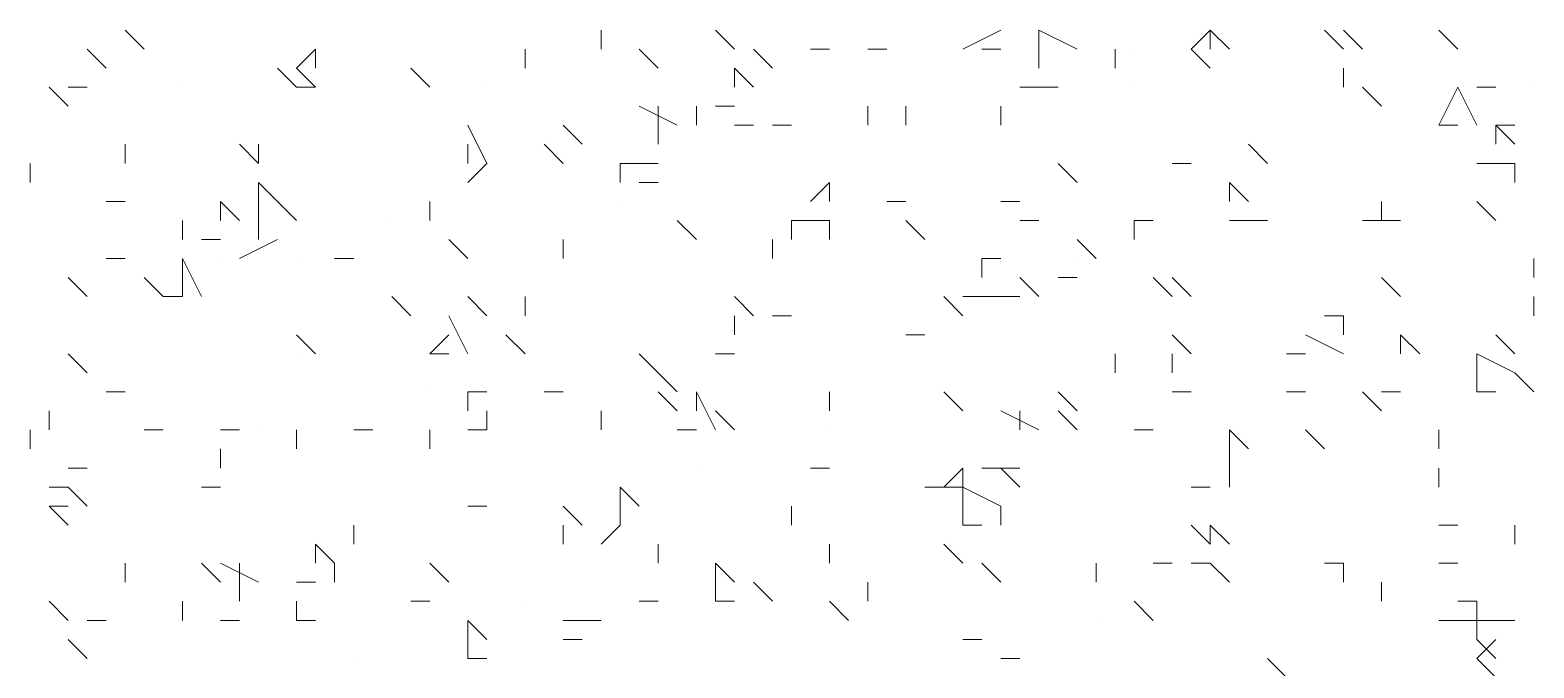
# Model space of a CAD drawing. Header units: millimetres. Extents: x 2928 to 3112, y 1220 to 1280.
# Drawn here: x 3000.9122 to 3001.1755, y 1265.5323 to 1265.644 of the extents above; entities that cross this region are included whole.
import ezdxf

# ---------------------------------------------------------------- set-up
doc = ezdxf.new("R2010")
doc.units = ezdxf.units.MM

msp = doc.modelspace()

# ---------------------------------------------------------------- linework, layer by layer
at = {"color": 92, "linetype": 'Continuous', "lineweight": 5, "true_color": 0x00b800}
for points in [[(3000.93217, 1265.64064), (3000.92884, 1265.64397), (3000.92884, 1265.64397)], [(3001.01217, 1265.64064), (3001.01217, 1265.64397), (3001.01217, 1265.64397)], [(3001.0355, 1265.64064), (3001.03217, 1265.64397), (3001.03217, 1265.64397)], [(3001.0755, 1265.64064), (3001.08217, 1265.64397), (3001.08217, 1265.64397)], [(3001.08884, 1265.64397), (3001.0955, 1265.64064), (3001.0955, 1265.64064)], [(3001.08884, 1265.64397), (3001.08884, 1265.6373), (3001.08884, 1265.6373)], [(3001.11884, 1265.64397), (3001.1155, 1265.64064), (3001.1155, 1265.64064)], [(3001.11884, 1265.64397), (3001.11884, 1265.64064), (3001.11884, 1265.64064)], [(3001.12217, 1265.64064), (3001.11884, 1265.64397), (3001.11884, 1265.64397)], [(3001.14217, 1265.64064), (3001.13884, 1265.64397), (3001.13884, 1265.64397)], [(3001.14551, 1265.64064), (3001.14217, 1265.64397), (3001.14217, 1265.64397)], [(3001.16217, 1265.64064), (3001.15884, 1265.64397), (3001.15884, 1265.64397)], [(3000.9255, 1265.6373), (3000.92217, 1265.64064), (3000.92217, 1265.64064)], [(3000.96217, 1265.64064), (3000.95884, 1265.6373), (3000.95884, 1265.6373)], [(3000.96217, 1265.64064), (3000.96217, 1265.6373), (3000.96217, 1265.6373)], [(3000.99884, 1265.6373), (3000.99884, 1265.64064), (3000.99884, 1265.64064)], [(3001.02217, 1265.6373), (3001.01884, 1265.64064), (3001.01884, 1265.64064)], [(3001.04217, 1265.6373), (3001.03884, 1265.64064), (3001.03884, 1265.64064)], [(3001.05217, 1265.64064), (3001.04884, 1265.64064), (3001.04884, 1265.64064)], [(3001.06217, 1265.64064), (3001.05884, 1265.64064), (3001.05884, 1265.64064)], [(3001.08217, 1265.64064), (3001.07884, 1265.64064), (3001.07884, 1265.64064)], [(3001.10217, 1265.6373), (3001.10217, 1265.64064), (3001.10217, 1265.64064)], [(3001.1155, 1265.64064), (3001.11884, 1265.6373), (3001.11884, 1265.6373)], [(3000.95884, 1265.63397), (3000.9555, 1265.6373), (3000.9555, 1265.6373)], [(3000.96217, 1265.63397), (3000.95884, 1265.6373), (3000.95884, 1265.6373)], [(3000.98217, 1265.63397), (3000.97884, 1265.6373), (3000.97884, 1265.6373)], [(3001.0355, 1265.6373), (3001.03884, 1265.63397), (3001.03884, 1265.63397)], [(3001.0355, 1265.6373), (3001.0355, 1265.63397), (3001.0355, 1265.63397)], [(3001.14217, 1265.63397), (3001.14217, 1265.6373), (3001.14217, 1265.6373)], [(3000.91884, 1265.63064), (3000.9155, 1265.63397), (3000.9155, 1265.63397)], [(3000.92217, 1265.63397), (3000.91884, 1265.63397), (3000.91884, 1265.63397)], [(3000.95884, 1265.63397), (3000.96217, 1265.63397), (3000.96217, 1265.63397)], [(3001.0855, 1265.63397), (3001.09217, 1265.63397), (3001.09217, 1265.63397)], [(3001.14884, 1265.63064), (3001.14551, 1265.63397), (3001.14551, 1265.63397)], [(3001.16217, 1265.63397), (3001.15884, 1265.6273), (3001.15884, 1265.6273)], [(3001.16217, 1265.63397), (3001.16551, 1265.6273), (3001.16551, 1265.6273)], [(3001.16884, 1265.63397), (3001.16551, 1265.63397), (3001.16551, 1265.63397)], [(3001.01884, 1265.63064), (3001.0255, 1265.6273), (3001.0255, 1265.6273)], [(3001.02217, 1265.63064), (3001.02217, 1265.62397), (3001.02217, 1265.62397)], [(3001.02884, 1265.6273), (3001.02884, 1265.63064), (3001.02884, 1265.63064)], [(3001.03217, 1265.63064), (3001.0355, 1265.63064), (3001.0355, 1265.63064)], [(3001.05884, 1265.6273), (3001.05884, 1265.63064), (3001.05884, 1265.63064)], [(3001.0655, 1265.6273), (3001.0655, 1265.63064), (3001.0655, 1265.63064)], [(3001.08217, 1265.6273), (3001.08217, 1265.63064), (3001.08217, 1265.63064)], [(3000.98884, 1265.6273), (3000.99217, 1265.62064), (3000.99217, 1265.62064)], [(3001.0055, 1265.6273), (3001.00884, 1265.62397), (3001.00884, 1265.62397)], [(3001.03884, 1265.6273), (3001.0355, 1265.6273), (3001.0355, 1265.6273)], [(3001.0455, 1265.6273), (3001.04217, 1265.6273), (3001.04217, 1265.6273)], [(3001.15884, 1265.6273), (3001.16217, 1265.6273), (3001.16217, 1265.6273)], [(3001.16884, 1265.6273), (3001.17217, 1265.6273), (3001.17217, 1265.6273)], [(3001.16884, 1265.6273), (3001.16884, 1265.62397), (3001.16884, 1265.62397)], [(3001.17217, 1265.62397), (3001.16884, 1265.6273), (3001.16884, 1265.6273)], [(3000.92884, 1265.62064), (3000.92884, 1265.62397), (3000.92884, 1265.62397)], [(3000.95217, 1265.62064), (3000.94884, 1265.62397), (3000.94884, 1265.62397)], [(3000.95217, 1265.62064), (3000.95217, 1265.62397), (3000.95217, 1265.62397)], [(3000.98884, 1265.62397), (3000.98884, 1265.62064), (3000.98884, 1265.62064)], [(3000.98884, 1265.62064), (3000.98884, 1265.62397), (3000.98884, 1265.62397)], [(3001.00217, 1265.62397), (3001.0055, 1265.62064), (3001.0055, 1265.62064)], [(3001.12884, 1265.62064), (3001.1255, 1265.62397), (3001.1255, 1265.62397)], [(3000.91217, 1265.6173), (3000.91217, 1265.62064), (3000.91217, 1265.62064)], [(3000.98884, 1265.6173), (3000.99217, 1265.62064), (3000.99217, 1265.62064)], [(3001.0155, 1265.62064), (3001.02217, 1265.62064), (3001.02217, 1265.62064)], [(3001.0155, 1265.6173), (3001.0155, 1265.62064), (3001.0155, 1265.62064)], [(3001.0955, 1265.6173), (3001.09217, 1265.62064), (3001.09217, 1265.62064)], [(3001.1155, 1265.62064), (3001.11217, 1265.62064), (3001.11217, 1265.62064)], [(3001.16551, 1265.62064), (3001.17217, 1265.62064), (3001.17217, 1265.62064)], [(3001.17217, 1265.62064), (3001.16884, 1265.62064), (3001.16884, 1265.62064)], [(3001.17217, 1265.6173), (3001.17217, 1265.62064), (3001.17217, 1265.62064)], [(3000.95217, 1265.6173), (3000.95884, 1265.61064), (3000.95884, 1265.61064)], [(3000.95217, 1265.6173), (3000.95217, 1265.61064), (3000.95217, 1265.61064)], [(3001.02217, 1265.6173), (3001.01884, 1265.6173), (3001.01884, 1265.6173)], [(3001.05217, 1265.6173), (3001.04884, 1265.61397), (3001.04884, 1265.61397)], [(3001.05217, 1265.6173), (3001.05217, 1265.61397), (3001.05217, 1265.61397)], [(3001.12217, 1265.6173), (3001.1255, 1265.61397), (3001.1255, 1265.61397)], [(3001.12217, 1265.6173), (3001.12217, 1265.61397), (3001.12217, 1265.61397)], [(3000.92884, 1265.61397), (3000.9255, 1265.61397), (3000.9255, 1265.61397)], [(3000.9455, 1265.61397), (3000.94884, 1265.61064), (3000.94884, 1265.61064)], [(3000.9455, 1265.61397), (3000.9455, 1265.61064), (3000.9455, 1265.61064)], [(3000.98217, 1265.61064), (3000.98217, 1265.61397), (3000.98217, 1265.61397)], [(3001.0655, 1265.61397), (3001.06217, 1265.61397), (3001.06217, 1265.61397)], [(3001.0855, 1265.61397), (3001.08217, 1265.61397), (3001.08217, 1265.61397)], [(3001.14884, 1265.61064), (3001.14884, 1265.61397), (3001.14884, 1265.61397)], [(3001.16884, 1265.61064), (3001.16551, 1265.61397), (3001.16551, 1265.61397)], [(3000.93884, 1265.6073), (3000.93884, 1265.61064), (3000.93884, 1265.61064)], [(3000.95217, 1265.6073), (3000.95217, 1265.61064), (3000.95217, 1265.61064)], [(3001.02884, 1265.6073), (3001.0255, 1265.61064), (3001.0255, 1265.61064)], [(3001.0455, 1265.61064), (3001.05217, 1265.61064), (3001.05217, 1265.61064)], [(3001.0455, 1265.6073), (3001.0455, 1265.61064), (3001.0455, 1265.61064)], [(3001.05217, 1265.6073), (3001.05217, 1265.61064), (3001.05217, 1265.61064)], [(3001.06884, 1265.6073), (3001.0655, 1265.61064), (3001.0655, 1265.61064)], [(3001.08884, 1265.61064), (3001.0855, 1265.61064), (3001.0855, 1265.61064)], [(3001.10884, 1265.61064), (3001.1055, 1265.61064), (3001.1055, 1265.61064)], [(3001.1055, 1265.6073), (3001.1055, 1265.61064), (3001.1055, 1265.61064)], [(3001.12217, 1265.61064), (3001.1255, 1265.61064), (3001.1255, 1265.61064)], [(3001.12884, 1265.61064), (3001.1255, 1265.61064), (3001.1255, 1265.61064)], [(3001.14884, 1265.61064), (3001.14551, 1265.61064), (3001.14551, 1265.61064)], [(3001.15217, 1265.61064), (3001.14884, 1265.61064), (3001.14884, 1265.61064)], [(3000.94217, 1265.6073), (3000.9455, 1265.6073), (3000.9455, 1265.6073)], [(3000.94884, 1265.60397), (3000.9555, 1265.6073), (3000.9555, 1265.6073)], [(3000.98884, 1265.60397), (3000.9855, 1265.6073), (3000.9855, 1265.6073)], [(3001.0055, 1265.60397), (3001.0055, 1265.6073), (3001.0055, 1265.6073)], [(3001.04217, 1265.60397), (3001.04217, 1265.6073), (3001.04217, 1265.6073)], [(3001.0955, 1265.6073), (3001.09884, 1265.60397), (3001.09884, 1265.60397)], [(3000.92884, 1265.60397), (3000.9255, 1265.60397), (3000.9255, 1265.60397)], [(3000.93884, 1265.60397), (3000.94217, 1265.5973), (3000.94217, 1265.5973)], [(3000.93884, 1265.60397), (3000.93884, 1265.5973), (3000.93884, 1265.5973)], [(3000.96884, 1265.60397), (3000.9655, 1265.60397), (3000.9655, 1265.60397)], [(3001.07884, 1265.60397), (3001.08217, 1265.60397), (3001.08217, 1265.60397)], [(3001.07884, 1265.60397), (3001.07884, 1265.60064), (3001.07884, 1265.60064)], [(3001.17551, 1265.60064), (3001.17551, 1265.60397), (3001.17551, 1265.60397)], [(3000.92217, 1265.5973), (3000.91884, 1265.60064), (3000.91884, 1265.60064)], [(3000.9355, 1265.5973), (3000.93217, 1265.60064), (3000.93217, 1265.60064)], [(3001.08884, 1265.5973), (3001.0855, 1265.60064), (3001.0855, 1265.60064)], [(3001.09217, 1265.60064), (3001.0955, 1265.60064), (3001.0955, 1265.60064)], [(3001.11217, 1265.5973), (3001.10884, 1265.60064), (3001.10884, 1265.60064)], [(3001.1155, 1265.5973), (3001.11217, 1265.60064), (3001.11217, 1265.60064)], [(3001.15217, 1265.5973), (3001.14884, 1265.60064), (3001.14884, 1265.60064)], [(3000.9355, 1265.5973), (3000.93884, 1265.5973), (3000.93884, 1265.5973)], [(3000.97884, 1265.59397), (3000.9755, 1265.5973), (3000.9755, 1265.5973)], [(3000.99217, 1265.59397), (3000.98884, 1265.5973), (3000.98884, 1265.5973)], [(3000.99884, 1265.59397), (3000.99884, 1265.5973), (3000.99884, 1265.5973)], [(3001.03884, 1265.59397), (3001.0355, 1265.5973), (3001.0355, 1265.5973)], [(3001.0755, 1265.59397), (3001.07217, 1265.5973), (3001.07217, 1265.5973)], [(3001.0755, 1265.5973), (3001.08217, 1265.5973), (3001.08217, 1265.5973)], [(3001.0855, 1265.5973), (3001.08217, 1265.5973), (3001.08217, 1265.5973)], [(3001.17551, 1265.59397), (3001.17551, 1265.5973), (3001.17551, 1265.5973)], [(3000.9855, 1265.59397), (3000.98884, 1265.5873), (3000.98884, 1265.5873)], [(3001.0355, 1265.59397), (3001.0355, 1265.59064), (3001.0355, 1265.59064)], [(3001.0355, 1265.59397), (3001.0355, 1265.59064), (3001.0355, 1265.59064)], [(3001.0455, 1265.59397), (3001.04217, 1265.59397), (3001.04217, 1265.59397)], [(3001.14217, 1265.59397), (3001.13884, 1265.59397), (3001.13884, 1265.59397)], [(3001.14217, 1265.59397), (3001.14217, 1265.59064), (3001.14217, 1265.59064)], [(3000.96217, 1265.5873), (3000.95884, 1265.59064), (3000.95884, 1265.59064)], [(3000.9855, 1265.59064), (3000.98217, 1265.5873), (3000.98217, 1265.5873)], [(3000.99884, 1265.5873), (3000.9955, 1265.59064), (3000.9955, 1265.59064)], [(3001.06884, 1265.59064), (3001.0655, 1265.59064), (3001.0655, 1265.59064)], [(3001.1155, 1265.5873), (3001.11217, 1265.59064), (3001.11217, 1265.59064)], [(3001.13551, 1265.59064), (3001.14217, 1265.5873), (3001.14217, 1265.5873)], [(3001.15217, 1265.59064), (3001.15551, 1265.5873), (3001.15551, 1265.5873)], [(3001.15217, 1265.59064), (3001.15217, 1265.5873), (3001.15217, 1265.5873)], [(3001.17217, 1265.5873), (3001.16884, 1265.59064), (3001.16884, 1265.59064)], [(3000.92217, 1265.58397), (3000.91884, 1265.5873), (3000.91884, 1265.5873)], [(3000.98217, 1265.5873), (3000.9855, 1265.5873), (3000.9855, 1265.5873)], [(3001.02217, 1265.58397), (3001.01884, 1265.5873), (3001.01884, 1265.5873)], [(3001.03217, 1265.5873), (3001.0355, 1265.5873), (3001.0355, 1265.5873)], [(3001.10217, 1265.58397), (3001.10217, 1265.5873), (3001.10217, 1265.5873)], [(3001.11217, 1265.58397), (3001.11217, 1265.5873), (3001.11217, 1265.5873)], [(3001.13551, 1265.5873), (3001.13217, 1265.5873), (3001.13217, 1265.5873)], [(3001.16551, 1265.5873), (3001.17217, 1265.58397), (3001.17217, 1265.58397)], [(3001.16551, 1265.5873), (3001.16551, 1265.58064), (3001.16551, 1265.58064)], [(3001.0255, 1265.58064), (3001.02217, 1265.58397), (3001.02217, 1265.58397)], [(3001.17551, 1265.58064), (3001.17217, 1265.58397), (3001.17217, 1265.58397)], [(3000.92884, 1265.58064), (3000.9255, 1265.58064), (3000.9255, 1265.58064)], [(3000.98884, 1265.58064), (3000.99217, 1265.58064), (3000.99217, 1265.58064)], [(3000.98884, 1265.58064), (3000.98884, 1265.5773), (3000.98884, 1265.5773)], [(3001.0055, 1265.58064), (3001.00217, 1265.58064), (3001.00217, 1265.58064)], [(3001.0255, 1265.5773), (3001.02217, 1265.58064), (3001.02217, 1265.58064)], [(3001.02884, 1265.58064), (3001.03217, 1265.57397), (3001.03217, 1265.57397)], [(3001.02884, 1265.58064), (3001.02884, 1265.5773), (3001.02884, 1265.5773)], [(3001.05217, 1265.5773), (3001.05217, 1265.58064), (3001.05217, 1265.58064)], [(3001.0755, 1265.5773), (3001.07217, 1265.58064), (3001.07217, 1265.58064)], [(3001.0955, 1265.5773), (3001.09217, 1265.58064), (3001.09217, 1265.58064)], [(3001.1155, 1265.58064), (3001.11217, 1265.58064), (3001.11217, 1265.58064)], [(3001.13551, 1265.58064), (3001.13217, 1265.58064), (3001.13217, 1265.58064)], [(3001.14884, 1265.5773), (3001.14551, 1265.58064), (3001.14551, 1265.58064)], [(3001.14884, 1265.58064), (3001.15217, 1265.58064), (3001.15217, 1265.58064)], [(3001.16551, 1265.58064), (3001.16884, 1265.58064), (3001.16884, 1265.58064)], [(3000.9155, 1265.57397), (3000.9155, 1265.5773), (3000.9155, 1265.5773)], [(3000.99217, 1265.57397), (3000.99217, 1265.5773), (3000.99217, 1265.5773)], [(3001.01217, 1265.57397), (3001.01217, 1265.5773), (3001.01217, 1265.5773)], [(3001.0355, 1265.57397), (3001.03217, 1265.5773), (3001.03217, 1265.5773)], [(3001.08217, 1265.5773), (3001.08884, 1265.57397), (3001.08884, 1265.57397)], [(3001.0855, 1265.5773), (3001.0855, 1265.57397), (3001.0855, 1265.57397)], [(3001.0955, 1265.57397), (3001.09217, 1265.5773), (3001.09217, 1265.5773)], [(3000.91217, 1265.57064), (3000.91217, 1265.57397), (3000.91217, 1265.57397)], [(3000.9355, 1265.57397), (3000.93217, 1265.57397), (3000.93217, 1265.57397)], [(3000.94884, 1265.57397), (3000.9455, 1265.57397), (3000.9455, 1265.57397)], [(3000.95884, 1265.57064), (3000.95884, 1265.57397), (3000.95884, 1265.57397)], [(3000.97217, 1265.57397), (3000.96884, 1265.57397), (3000.96884, 1265.57397)], [(3000.98217, 1265.57064), (3000.98217, 1265.57397), (3000.98217, 1265.57397)], [(3000.98884, 1265.57397), (3000.99217, 1265.57397), (3000.99217, 1265.57397)], [(3001.0255, 1265.57397), (3001.02884, 1265.57397), (3001.02884, 1265.57397)], [(3001.10884, 1265.57397), (3001.1055, 1265.57397), (3001.1055, 1265.57397)], [(3001.12217, 1265.57397), (3001.1255, 1265.57064), (3001.1255, 1265.57064)], [(3001.12217, 1265.57397), (3001.12217, 1265.5673), (3001.12217, 1265.5673)], [(3001.13884, 1265.57064), (3001.13551, 1265.57397), (3001.13551, 1265.57397)], [(3001.15884, 1265.57064), (3001.15884, 1265.57397), (3001.15884, 1265.57397)], [(3000.9455, 1265.57064), (3000.9455, 1265.5673), (3000.9455, 1265.5673)], [(3000.9455, 1265.57064), (3000.9455, 1265.5673), (3000.9455, 1265.5673)], [(3000.92217, 1265.5673), (3000.91884, 1265.5673), (3000.91884, 1265.5673)], [(3001.05217, 1265.5673), (3001.04884, 1265.5673), (3001.04884, 1265.5673)], [(3001.0755, 1265.5673), (3001.07217, 1265.56397), (3001.07217, 1265.56397)], [(3001.0755, 1265.5673), (3001.0755, 1265.56397), (3001.0755, 1265.56397)], [(3001.07884, 1265.5673), (3001.0855, 1265.5673), (3001.0855, 1265.5673)], [(3001.0855, 1265.56397), (3001.08217, 1265.5673), (3001.08217, 1265.5673)], [(3001.12217, 1265.56397), (3001.12217, 1265.5673), (3001.12217, 1265.5673)], [(3001.15884, 1265.56397), (3001.15884, 1265.5673), (3001.15884, 1265.5673)], [(3000.91884, 1265.56397), (3000.9155, 1265.56397), (3000.9155, 1265.56397)], [(3000.91884, 1265.56397), (3000.92217, 1265.56063), (3000.92217, 1265.56063)], [(3000.94217, 1265.56397), (3000.9455, 1265.56397), (3000.9455, 1265.56397)], [(3001.0155, 1265.56397), (3001.01884, 1265.56063), (3001.01884, 1265.56063)], [(3001.0155, 1265.56397), (3001.0155, 1265.5573), (3001.0155, 1265.5573)], [(3001.06884, 1265.56397), (3001.0755, 1265.56397), (3001.0755, 1265.56397)], [(3001.0755, 1265.56397), (3001.08217, 1265.56063), (3001.08217, 1265.56063)], [(3001.0755, 1265.56397), (3001.0755, 1265.5573), (3001.0755, 1265.5573)], [(3001.11884, 1265.56397), (3001.1155, 1265.56397), (3001.1155, 1265.56397)], [(3000.9155, 1265.56063), (3000.91884, 1265.5573), (3000.91884, 1265.5573)], [(3000.91884, 1265.56063), (3000.9155, 1265.56063), (3000.9155, 1265.56063)], [(3000.99217, 1265.56063), (3000.98884, 1265.56063), (3000.98884, 1265.56063)], [(3001.00884, 1265.5573), (3001.0055, 1265.56063), (3001.0055, 1265.56063)], [(3001.0455, 1265.5573), (3001.0455, 1265.56063), (3001.0455, 1265.56063)], [(3001.08217, 1265.5573), (3001.08217, 1265.56063), (3001.08217, 1265.56063)], [(3000.96884, 1265.55397), (3000.96884, 1265.5573), (3000.96884, 1265.5573)], [(3001.0055, 1265.55397), (3001.0055, 1265.5573), (3001.0055, 1265.5573)], [(3001.01217, 1265.55397), (3001.0155, 1265.5573), (3001.0155, 1265.5573)], [(3001.0755, 1265.5573), (3001.07884, 1265.5573), (3001.07884, 1265.5573)], [(3001.11884, 1265.55397), (3001.1155, 1265.5573), (3001.1155, 1265.5573)], [(3001.11884, 1265.5573), (3001.12217, 1265.55397), (3001.12217, 1265.55397)], [(3001.11884, 1265.5573), (3001.11884, 1265.55397), (3001.11884, 1265.55397)], [(3001.16217, 1265.5573), (3001.15884, 1265.5573), (3001.15884, 1265.5573)], [(3001.17217, 1265.55397), (3001.17217, 1265.5573), (3001.17217, 1265.5573)], [(3000.96217, 1265.55397), (3000.9655, 1265.55063), (3000.9655, 1265.55063)], [(3000.96217, 1265.55397), (3000.96217, 1265.55063), (3000.96217, 1265.55063)], [(3001.02217, 1265.55063), (3001.02217, 1265.55397), (3001.02217, 1265.55397)], [(3001.05217, 1265.55063), (3001.05217, 1265.55397), (3001.05217, 1265.55397)], [(3001.0755, 1265.55063), (3001.07217, 1265.55397), (3001.07217, 1265.55397)], [(3000.92884, 1265.5473), (3000.92884, 1265.55063), (3000.92884, 1265.55063)], [(3000.92884, 1265.5473), (3000.92884, 1265.55063), (3000.92884, 1265.55063)], [(3000.9455, 1265.5473), (3000.94217, 1265.55063), (3000.94217, 1265.55063)], [(3000.9455, 1265.55063), (3000.95217, 1265.5473), (3000.95217, 1265.5473)], [(3000.94884, 1265.55063), (3000.94884, 1265.54397), (3000.94884, 1265.54397)], [(3000.9655, 1265.5473), (3000.9655, 1265.55063), (3000.9655, 1265.55063)], [(3000.9855, 1265.5473), (3000.98217, 1265.55063), (3000.98217, 1265.55063)], [(3001.03217, 1265.55063), (3001.0355, 1265.5473), (3001.0355, 1265.5473)], [(3001.03217, 1265.55063), (3001.03217, 1265.54397), (3001.03217, 1265.54397)], [(3001.08217, 1265.5473), (3001.07884, 1265.55063), (3001.07884, 1265.55063)], [(3001.09884, 1265.5473), (3001.09884, 1265.55063), (3001.09884, 1265.55063)], [(3001.11217, 1265.55063), (3001.10884, 1265.55063), (3001.10884, 1265.55063)], [(3001.1155, 1265.55063), (3001.11884, 1265.55063), (3001.11884, 1265.55063)], [(3001.12217, 1265.5473), (3001.11884, 1265.55063), (3001.11884, 1265.55063)], [(3001.14217, 1265.55063), (3001.13884, 1265.55063), (3001.13884, 1265.55063)], [(3001.14217, 1265.5473), (3001.14217, 1265.55063), (3001.14217, 1265.55063)], [(3001.16217, 1265.55063), (3001.15884, 1265.55063), (3001.15884, 1265.55063)], [(3000.95884, 1265.5473), (3000.96217, 1265.5473), (3000.96217, 1265.5473)], [(3001.04217, 1265.54397), (3001.03884, 1265.5473), (3001.03884, 1265.5473)], [(3001.05884, 1265.54397), (3001.05884, 1265.5473), (3001.05884, 1265.5473)], [(3001.14884, 1265.54397), (3001.14884, 1265.5473), (3001.14884, 1265.5473)], [(3000.91884, 1265.54063), (3000.9155, 1265.54397), (3000.9155, 1265.54397)], [(3000.93884, 1265.54063), (3000.93884, 1265.54397), (3000.93884, 1265.54397)], [(3000.95884, 1265.54063), (3000.95884, 1265.54397), (3000.95884, 1265.54397)], [(3000.98217, 1265.54397), (3000.97884, 1265.54397), (3000.97884, 1265.54397)], [(3001.02217, 1265.54397), (3001.01884, 1265.54397), (3001.01884, 1265.54397)], [(3001.03217, 1265.54397), (3001.0355, 1265.54397), (3001.0355, 1265.54397)], [(3001.0355, 1265.54397), (3001.03217, 1265.54397), (3001.03217, 1265.54397)], [(3001.0355, 1265.54397), (3001.03217, 1265.54397), (3001.03217, 1265.54397)], [(3001.0555, 1265.54063), (3001.05217, 1265.54397), (3001.05217, 1265.54397)], [(3001.10884, 1265.54063), (3001.1055, 1265.54397), (3001.1055, 1265.54397)], [(3001.16551, 1265.54397), (3001.16217, 1265.54397), (3001.16217, 1265.54397)], [(3001.16551, 1265.54397), (3001.16551, 1265.54063), (3001.16551, 1265.54063)], [(3000.9255, 1265.54063), (3000.92217, 1265.54063), (3000.92217, 1265.54063)], [(3000.9455, 1265.54063), (3000.94884, 1265.54063), (3000.94884, 1265.54063)], [(3000.96217, 1265.54063), (3000.95884, 1265.54063), (3000.95884, 1265.54063)], [(3000.98884, 1265.54063), (3000.99217, 1265.5373), (3000.99217, 1265.5373)], [(3000.98884, 1265.54063), (3000.98884, 1265.53397), (3000.98884, 1265.53397)], [(3001.00884, 1265.54063), (3001.0055, 1265.54063), (3001.0055, 1265.54063)], [(3001.00884, 1265.54063), (3001.01217, 1265.54063), (3001.01217, 1265.54063)], [(3001.15884, 1265.54063), (3001.16551, 1265.54063), (3001.16551, 1265.54063)], [(3001.16551, 1265.54063), (3001.17217, 1265.54063), (3001.17217, 1265.54063)], [(3001.16551, 1265.54063), (3001.16551, 1265.5373), (3001.16551, 1265.5373)], [(3000.92217, 1265.53397), (3000.91884, 1265.5373), (3000.91884, 1265.5373)], [(3001.0055, 1265.5373), (3001.00884, 1265.5373), (3001.00884, 1265.5373)], [(3001.07884, 1265.5373), (3001.0755, 1265.5373), (3001.0755, 1265.5373)], [(3001.16551, 1265.53397), (3001.16884, 1265.5373), (3001.16884, 1265.5373)], [(3001.16884, 1265.53397), (3001.16551, 1265.5373), (3001.16551, 1265.5373)], [(3000.98884, 1265.53397), (3000.99217, 1265.53397), (3000.99217, 1265.53397)], [(3000.99217, 1265.53397), (3000.98884, 1265.53397), (3000.98884, 1265.53397)], [(3001.0855, 1265.53397), (3001.08217, 1265.53397), (3001.08217, 1265.53397)], [(3001.13217, 1265.53063), (3001.12884, 1265.53397), (3001.12884, 1265.53397)], [(3001.16884, 1265.53063), (3001.16551, 1265.53397), (3001.16551, 1265.53397)]]:
    msp.add_lwpolyline(points, dxfattribs=at)
for points in [[(3001.10217, 1265.64064), (3001.10217, 1265.64064)], [(3001.1055, 1265.64064), (3001.1055, 1265.64064)], [(3000.93884, 1265.63397), (3000.93884, 1265.63397)], [(3000.99217, 1265.63397), (3000.99217, 1265.63397)], [(3001.1055, 1265.63397), (3001.1055, 1265.63397)], [(3001.17551, 1265.63397), (3001.17551, 1265.63397)], [(3000.98884, 1265.6273), (3000.98884, 1265.6273)], [(3001.0055, 1265.6273), (3001.0055, 1265.6273)], [(3001.0155, 1265.61397), (3001.0155, 1265.61397)], [(3000.9755, 1265.61064), (3000.9755, 1265.61064)], [(3000.9455, 1265.60397), (3000.9455, 1265.60397)], [(3000.95884, 1265.60397), (3000.95884, 1265.60397)], [(3001.0955, 1265.60397), (3001.0955, 1265.60397)], [(3000.95884, 1265.5873), (3000.95884, 1265.5873)], [(3000.98217, 1265.58064), (3000.98217, 1265.58064)], [(3001.15217, 1265.58064), (3001.15217, 1265.58064)], [(3000.95217, 1265.57397), (3000.95217, 1265.57397)], [(3001.05217, 1265.57397), (3001.05217, 1265.57397)], [(3001.02884, 1265.5673), (3001.02884, 1265.5673)], [(3001.12217, 1265.5673), (3001.12217, 1265.5673)], [(3000.94217, 1265.56397), (3000.94217, 1265.56397)], [(3001.0455, 1265.56063), (3001.0455, 1265.56063)], [(3000.99884, 1265.54397), (3000.99884, 1265.54397)], [(3000.95884, 1265.54063), (3000.95884, 1265.54063)], [(3001.09884, 1265.54063), (3001.09884, 1265.54063)], [(3000.96884, 1265.53397), (3000.96884, 1265.53397)]]:
    msp.add_lwpolyline(points, close=True, dxfattribs=at)

doc.saveas('drawing.dxf')
